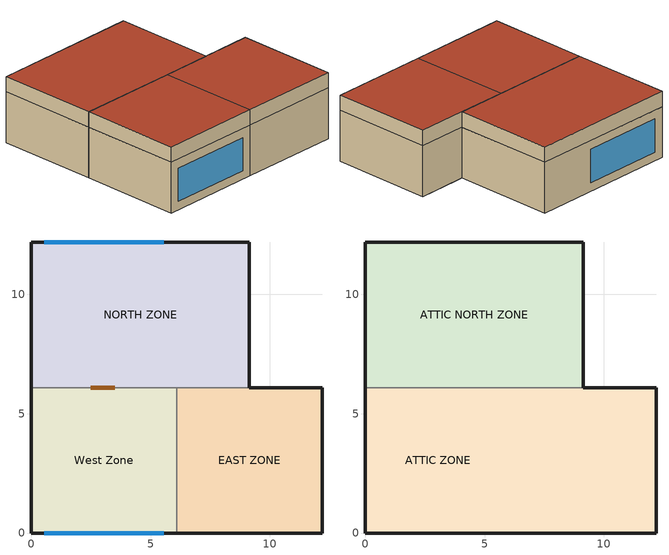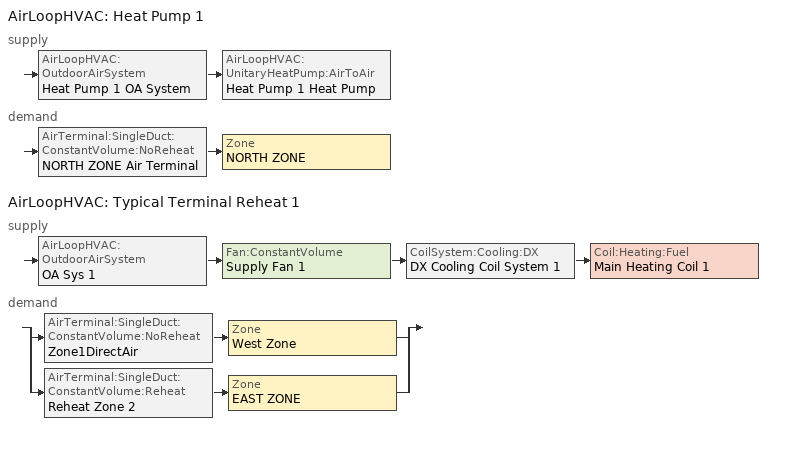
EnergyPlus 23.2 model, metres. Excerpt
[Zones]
West Zone
 floor adiabatic (FLOOR SLAB 8 IN): 0,0 0,6.1 6.1,6.1 6.1,0 z0
 wall outside (EXTWALL80): 0,6.1 0,0 6.1,0 z0:3.05
 wall to NORTH ZONE (PARTITION06): 6.1,6.1 0,6.1 z0:3.05
 wall to EAST ZONE (PARTITION06): 6.1,0 6.1,6.1 z0:3.05
 window (ELECTRO-CON-LIGHT): 0.55,0 5.55,0 z0.5:2.5
 door inside (DOOR-CON): 3.5,6.1 2.5,6.1 z0:2
EAST ZONE
 floor adiabatic (FLOOR SLAB 8 IN): 6.1,0 6.1,6.1 12.19,6.1 12.19,0 z0
 wall outside (EXTWALL80): 6.1,0 12.19,0 12.19,6.1 9.14,6.1 z0:3.05
 wall to NORTH ZONE (PARTITION06): 9.14,6.1 6.1,6.1 z0:3.05
NORTH ZONE
 floor adiabatic (FLOOR SLAB 8 IN): 0,6.1 0,12.19 9.14,12.19 9.14,6.1 z0
 wall outside (EXTWALL80): 9.14,6.1 9.14,12.19 0,12.19 0,6.1 z0:3.05
 window (ELECTRO-CON-LIGHT): 5.55,12.19 0.55,12.19 z0.5:2.5
ATTIC ZONE
 floor to West Zone (CEILING:ATTIC): 0,0 0,6.1 6.1,6.1 6.1,0 z3.05
 floor to EAST ZONE (CEILING:ATTIC): 6.1,0 6.1,6.1 12.19,6.1 12.19,0 z3.05
 wall outside (EXTWALL80): 0,6.1 0,0 6.1,0 12.19,0 12.19,6.1 9.14,6.1 z3.05:3.96
 wall to ATTIC NORTH ZONE (PARTITION06): 9.14,6.1 6.1,6.1 0,6.1 z3.05:3.96
 roof outside (ROOF34): 0,6.1 0,0 6.1,0 6.1,6.1 z3.96; 6.1,6.1 6.1,0 12.19,0 12.19,6.1 z3.96
ATTIC NORTH ZONE
 floor to NORTH ZONE (CEILING:ATTIC): 0,6.1 0,12.19 9.14,12.19 9.14,6.1 z3.05
 wall outside (EXTWALL80): 9.14,6.1 9.14,12.19 0,12.19 0,6.1 z3.05:3.96
 roof outside (ROOF34): 0,12.19 0,6.1 9.14,6.1 9.14,12.19 z3.96
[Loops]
AirLoopHVAC 'Heat Pump 1'
 supply: AirLoopHVAC:OutdoorAirSystem 'Heat Pump 1 OA System' > AirLoopHVAC:UnitaryHeatPump:AirToAir 'Heat Pump 1 Heat Pump'
 demand: AirTerminal:SingleDuct:ConstantVolume:NoReheat 'NORTH ZONE Air Terminal' > Zone 'NORTH ZONE'
AirLoopHVAC 'Typical Terminal Reheat 1'
 supply: AirLoopHVAC:OutdoorAirSystem 'OA Sys 1' > Fan:ConstantVolume 'Supply Fan 1' > CoilSystem:Cooling:DX 'DX Cooling Coil System 1' > Coil:Heating:Fuel 'Main Heating Coil 1'
 demand: split
  | AirTerminal:SingleDuct:ConstantVolume:NoReheat 'Zone1DirectAir' > Zone 'West Zone'
  | AirTerminal:SingleDuct:ConstantVolume:Reheat 'Reheat Zone 2' > Zone 'EAST ZONE'
[Building]
Small Office with AirflowNetwork model: Loads convergence tolerance value=0.001; Maximum number of warmup days=25; Minimum number of warmup days=6; North axis=0; Solar distribution=FullInteriorAndExterior; Temperature convergence tolerance value=0.005; Terrain=Suburbs
[Site:GroundTemperature:BuildingSurface]
20.03, 20.03, 20.13, 20.3, 20.43, 20.52, 20.62, 20.77, 20.78, 20.55, 20.44, 20.2
[Site:Location]
CHICAGO_IL_USA TMY2-94846: Elevation=190; Latitude=41.78; Longitude=-87.75; Time zone=-6
[SizingPeriod:DesignDay] Barometric pressure=99063; Day of month=21; Daylight saving time indicator=No; Humidity condition type=WetBulb; Rain indicator=No; Snow indicator=No; Solar model indicator=ASHRAEClearSky
Name | Daily dry bulb temperature range | Day type | Maximum dry bulb temperature | Month | Sky clearness | Wetbulb or dewpoint at maximum dry bulb | Wind direction | Wind speed
CHICAGO_IL_USA Annual Cooling 1% Design Conditions DB/MCWB | 10.7 | SummerDesignDay | 31.5 | 7 | 1 | 23 | 230 | 5.3
CHICAGO_IL_USA Annual Heating 99% Design Conditions DB | 0 | WinterDesignDay | -17.3 | 1 | 0 | -17.3 | 270 | 4.9
[Construction]
CEILING:ATTIC: E1 - 3 / 4 IN PLASTER OR GYP BOARD, B5 - 1 IN DENSE INSULATION
DOOR-CON: 1.375in-Solid-Core
ELECTRO-CON-DARK: ELECTRO GLASS DARK STATE, WinAirGap, SPECTRAL GLASS INNER PANE
ELECTRO-CON-LIGHT: ELECTRO GLASS LIGHT STATE, WinAirGap, SPECTRAL GLASS INNER PANE
EXTWALL80: A1 - 1 IN STUCCO, C4 - 4 IN COMMON BRICK, E1 - 3 / 4 IN PLASTER OR GYP BOARD
FLOOR SLAB 8 IN: C10 - 8 IN HW CONCRETE
PARTITION06: E1 - 3 / 4 IN PLASTER OR GYP BOARD, C6 - 8 IN CLAY TILE, E1 - 3 / 4 IN PLASTER OR GYP BOARD
ROOF34: E2 - 1 / 2 IN SLAG OR STONE, E3 - 3 / 8 IN FELT AND MEMBRANE, C12 - 2 IN HW CONCRETE
[Material] Thermal absorptance=0.9
Name | Conductivity | Density | Roughness | Solar absorptance | Specific heat | Thickness | Visible absorptance
1.375in-Solid-Core | 0.1525 | 614.5 | Smooth | 0.92 | 1630 | 0.034925 | 0.92
A1 - 1 IN STUCCO | 0.691831 | 1858.142 | Smooth | 0.92 | 836.8 | 0.0253898 | 0.92
B5 - 1 IN DENSE INSULATION | 0.0432394 | 91.30524 | VeryRough | 0.5 | 836.8 | 0.0253898 | 0.5
C4 - 4 IN COMMON BRICK | 0.726422 | 1922.216 | Rough | 0.76 | 836.8 | 0.101498 | 0.76
C6 - 8 IN CLAY TILE | 0.570761 | 1121.292 | Smooth | 0.82 | 836.8 | 0.203302 | 0.82
C10 - 8 IN HW CONCRETE | 1.729577 | 2242.585 | MediumRough | 0.65 | 836.8 | 0.203302 | 0.65
C12 - 2 IN HW CONCRETE | 1.729577 | 2242.585 | MediumRough | 0.65 | 836.8 | 0.0509016 | 0.65
E1 - 3 / 4 IN PLASTER OR GYP BOARD | 0.726422 | 1601.846 | Smooth | 0.92 | 836.8 | 0.01905 | 0.92
E2 - 1 / 2 IN SLAG OR STONE | 1.435549 | 881.0155 | Rough | 0.55 | 1673.6 | 0.0127102 | 0.55
E3 - 3 / 8 IN FELT AND MEMBRANE | 0.190253 | 1121.292 | Rough | 0.75 | 1673.6 | 0.00954024 | 0.75
[MaterialProperty:GlazingSpectralData]
TestSpectralDataSet: 0.045, 0.044, 0.044, 0.042, 0.041, 0.041, 0, 0.34, 0.04, 0.04, 0, 0.35, 0.04, 0.04, 0.009, 0.36, 0.04, 0.04, 0.12, 0.37, 0.051, 0.051, 0.492, 0.38, 0.07, 0.07, 0.782, 0.39, 0.075, 0.075, 0.856, 0.4, 0.075, 0.075, 0.858, 0.41, 0.075, 0.075, 0.858, 0.42, 0.075, 0.075, 0.86, 0.43, 0.075, 0.075, 0.861, 0.44, 0.075, 0.075, 0.871, 0.45, 0.076, 0.076, 0.88, 0.46, 0.075, 0.075, 0.883, 0.47, 0.076, 0.076, 0.887, 0.48, 0.075, 0.075, 0.89, 0.49, 0.075, 0.075, 0.89, 0.5, 0.075, 0.075, 0.891, 0.51, 0.075, 0.075, 0.887, 0.52, 0.075, 0.075, 0.89, 0.53, 0.074, 0.074, 0.883, 0.54, 0.074, 0.074, 0.888, 0.55, 0.074, 0.074, 0.882, 0.56, 0.074, 0.074, 0.881, 0.57, 0.071, 0.071, 0.865, 0.58, 0.07, 0.07, 0.858, 0.59, 0.07, 0.07, 0.865, 0.6, 0.07, 0.07, 0.856, 0.61, 0.07, 0.07, 0.845, 0.62, 0.07, 0.07, 0.837, 0.63, 0.069, 0.069, 0.827, 0.64, 0.067, 0.067, 0.82, 0.65, 0.067, 0.067, 0.807, 0.66, 0.065, 0.065, 0.798, 0.67, 0.065, 0.065, 0.791, 0.68, 0.065, 0.065, 0.781, 0.69, 0.064, 0.064, 0.768, 0.7, 0.064, 0.064, 0.761, 0.71, 0.062, 0.062, 0.744, 0.72, 0.064, 0.064, 0.713, 0.73, 0.062, 0.062, 0.703, 0.74, 0.061, 0.061, 0.694, 0.75, 0.061, 0.061, 0.685, 0.76, 0.06, 0.06, 0.675, 0.77, 0.06, 0.06, 0.667, 0.78, 0.06, 0.06, 0.655, 0.79, 0.059, 0.059, 0.646, 0.8, 0.059, 0.059, 0.638, 0.81, 0.057, 0.057, 0.629, 0.82, 0.057, 0.057, 0.623, 0.83, 0.056, 0.056, 0.614, 0.84, 0.056, 0.056, 0.608, 0.85, 0.055, 0.055, 0.601, 0.86, 0.054, 0.054, 0.597, 0.87, 0.054, 0.054, 0.592, 0.88, 0.054, 0.054, 0.587, 0.89, 0.055, 0.055, 0.582, 0.9, 0.051, 0.051, 0.568, 0.95, 0.051, 0.051, 0.562, 1, 0.05, 0.05, 0.556, 1.05, 0.051, 0.051, 0.563, 1.1, 0.05, 0.05, 0.556, 1.15, 0.05, 0.05, 0.547, 1.2, 0.051, 0.051, 0.577, 1.25, 0.054, 0.054, 0.598, 1.3, 0.055, 0.055, 0.608, 1.35, 0.052, 0.052, 0.603, 1.4, 0.055, 0.055, 0.614, 1.45, 0.057, 0.057, 0.648, 1.5, 0.059, 0.059, 0.68, 1.55, 0.06, 0.06, 0.699, 1.6, 0.06, 0.06, 0.706, 1.65, 0.051, 0.051, 0.57, 1.7, 0.051, 0.051, 0.585, 1.75, 0.055, 0.055, 0.637, 1.8, 0.057, 0.057, 0.655, 1.85, 0.057, 0.057, 0.637, 1.9, 0.057, 0.057, 0.634, 1.95, 0.057, 0.057, 0.634, 2, 0.052, 0.052, 0.586, 2.05, 0.054, 0.054, 0.588, 2.1, 0.054, 0.054, 0.597, 2.15, 0.051, 0.051, 0.576, 2.2, 0.045, 0.045, 0.404, 2.25, 0.037, 0.037, 0.179, 2.3, 0.037, 0.037, 0.219, 2.35, 0.039, 0.039, 0.24, 2.4, 0.04, 0.04, 0.2, 2.45, 0.039, 0.039, 0.214, 2.5, 0.045, 0.044, 0.044, 0.042, 0, 0, 0, 0, 0.3, 0.31, 0.32, 0.33
[WindowMaterial:Gas]
WinAirGap: Gas type=Air; Thickness=0.013
[WindowMaterial:Glazing] Back side infrared hemispherical emissivity=0.84; Front side infrared hemispherical emissivity=0.84; Infrared transmittance at normal incidence=0
Name | Back side solar reflectance at normal incidence | Back side visible reflectance at normal incidence | Conductivity | Front side solar reflectance at normal incidence | Front side visible reflectance at normal incidence | Optical data type | Solar transmittance at normal incidence | Thickness | Visible transmittance at normal incidence | Window glass spectral data set
ELECTRO GLASS DARK STATE | 0.179 | 0.081 | 0.9 | 0.179 | 0.081 | SpectralAverage | 0.111 | 0.006 | 0.128
ELECTRO GLASS LIGHT STATE | 0.086 | 0.099 | 0.9 | 0.086 | 0.099 | SpectralAverage | 0.814 | 0.006 | 0.847
SPECTRAL GLASS INNER PANE | 0 | 0 | 0.798 | 0 | 0 | Spectral | 0 | 0.0099 | 0 | TestSpectralDataSet
[AirLoopHVAC]
Name | Design supply air flow rate
Heat Pump 1 | 0.5
Typical Terminal Reheat 1 | 1.16
[AirLoopHVAC:UnitaryHeatPump:AirToAir]
Heat Pump 1 Heat Pump: Controlling zone or thermostat location=NORTH ZONE; Cooling coil=Heat Pump 1 Cooling Coil; Cooling supply air flow rate=0.5; Fan placement=BlowThrough; Heating coil=Heat Pump 1 HP Heating Coil; Heating supply air flow rate=0.5; Maximum outdoor dry bulb temperature for supplemental heater operation=21; Maximum supply air temperature from supplemental heater=80; No load supply air flow rate=0; Supplemental heating coil=Heat Pump 1 Sup Heat Coil; Supply air fan=Heat Pump 1 Supply Fan; Supply air fan operating mode schedule=HVACTemplate-Always 0
[AirTerminal:SingleDuct:ConstantVolume:NoReheat]
Name | Maximum air flow rate | Availability schedule
NORTH ZONE Air Terminal | 0.5
Zone1DirectAir | 0.64 | FanAndCoilAvailSched
[AirTerminal:SingleDuct:ConstantVolume:Reheat]
Reheat Zone 2: Availability schedule=FanAndCoilAvailSched; Convergence tolerance=0.001; Maximum air flow rate=0.52; Maximum hot water or steam flow rate=0; Minimum hot water or steam flow rate=0; Reheat coil=Reheat Coil Zone 2
[AvailabilityManager:NightCycle]
Heat Pump 1 Availability: Applicability schedule=HVACTemplate-Always 1; Control type=CycleOnAny; Cycling run time=3600; Cycling run time control type=FixedRunTime; Fan schedule=FanAndCoilAvailSched; Thermostat tolerance=0.2
[AvailabilityManager:Scheduled]
Reheat System 1 Avail: Schedule=FanAndCoilAvailSched
[Coil:Cooling:DX:SingleSpeed] 2023 rated evaporator fan power per volume flow rate=934.4; Gross rated cooling cop=3
Name | Availability schedule | Energy input ratio function of flow fraction curve | Energy input ratio function of temperature curve | Gross rated sensible heat ratio | Gross rated total cooling capacity | Part load fraction correlation curve | Rated air flow rate | Total cooling capacity function of flow fraction curve | Total cooling capacity function of temperature curve | Condenser type | Crankcase heater capacity | Evaporative condenser effectiveness | Evaporative condenser pump rated power consumption | Latent capacity time constant | Maximum cycling rate | Maximum outdoor dry bulb temperature for crankcase heater operation | Nominal time for condensate removal to begin | Ratio of initial moisture evaporation rate and steady state latent capacity
ACDXCoil 1 | CoolingCoilAvailSched | WindACEIRFFF | WindACEIRFT | 0.75 | 20000 | WindACPLFFPLR | 1.16 | WindACCoolCapFFF | WindACCoolCapFT
Heat Pump 1 Cooling Coil |  | Heat Pump 1 Cool Coil EIR-FF | Heat Pump 1 Cool Coil EIR-FT | 0.8 | 9000 | Heat Pump 1 Cool Coil PLF | 0.5 | Heat Pump 1 Cool Coil Cap-FF | Heat Pump 1 Cool Coil Cap-FT | AirCooled | 0 | 0 | 0 | 0 | 0 | 10 | 0 | 0
[Coil:Heating:DX:SingleSpeed]
Heat Pump 1 HP Heating Coil: 2023 rated supply fan power per volume flow rate=934.4; Crankcase heater capacity=0; Defrost control=Timed; Defrost energy input ratio function of temperature curve=Heat Pump 1 HP Heating Coil DefrEIR-FT; Defrost strategy=ReverseCycle; Defrost time period fraction=0.058333; Energy input ratio function of flow fraction curve=Heat Pump 1 HP Heating Coil EIR-FF; Energy input ratio function of temperature curve=Heat Pump 1 HP Heating Coil EIR-FT; Gross rated heating capacity=9000; Gross rated heating cop=2.75; Heating capacity function of flow fraction curve=Heat Pump 1 HP Heating Coil Cap-FF; Heating capacity function of temperature curve=Heat Pump 1 HP Heating Coil Cap-FT; Maximum outdoor dry bulb temperature for crankcase heater operation=0; Maximum outdoor dry bulb temperature for defrost operation=5; Minimum outdoor dry bulb temperature for compressor operation=-8; Part load fraction correlation curve=Heat Pump 1 HP Heating Coil PLF; Rated air flow rate=0.5; Resistive defrost heater capacity=10
[Coil:Heating:Electric]
Heat Pump 1 Sup Heat Coil: Efficiency=1; Nominal capacity=12000
[Coil:Heating:Fuel] Availability schedule=FanAndCoilAvailSched; Fuel type=NaturalGas
Name | Burner efficiency | Nominal capacity
Main Heating Coil 1 | 0.8 | 45000
Reheat Coil Zone 2 | 1 | 3000
[CoilSystem:Cooling:DX]
DX Cooling Coil System 1: Availability schedule=CoolingCoilAvailSched; Cooling coil=ACDXCoil 1
[Controller:OutdoorAir] Economizer control action type=ModulateFlow; Economizer maximum limit dry bulb temperature=19; Lockout type=NoLockout; Minimum limit type=FixedMinimum
Name | Economizer control type | Maximum outdoor air flow rate | Minimum outdoor air flow rate | Minimum outdoor air schedule | Economizer minimum limit dry bulb temperature
Heat Pump 1 OA Controller | DifferentialDryBulb | 0.3 | 0.1 | Minimum OA Sch
OA Controller 1 | NoEconomizer | 1.16 | 0.2333 |  | 4
[Daylighting:Controls]
West Zone_DaylCtrl: Daylighting reference point name 1=West Zone_DaylRefPt1; Fraction of lights controlled by reference point 1=1; Illuminance setpoint at reference point 1=500; Daylighting method=SplitFlux; Glare calculation azimuth angle of view direction clockwise from zone y axis=180; Glare calculation daylighting reference point=West Zone_DaylRefPt1; Lighting control type=Continuous; Maximum allowable discomfort glare index=20; Minimum input power fraction for continuous or continuousoff dimming control=0.3; Minimum light output fraction for continuous or continuousoff dimming control=0.2; Probability lighting will be reset when needed in manual stepped control=1; Zone or space=West Zone
[DesignSpecification:OutdoorAir]
SZ DSOA NORTH ZONE: Outdoor air flow per person=0.00944; Outdoor air flow per zone=0; Outdoor air flow per zone floor area=0; Outdoor air method=Flow/Person
[DesignSpecification:ZoneAirDistribution]
SZ DSZAD NORTH ZONE: Zone air distribution effectiveness in cooling mode=1; Zone air distribution effectiveness in heating mode=1
[ElectricEquipment] Design level calculation method=EquipmentLevel; Fraction latent=0; Fraction lost=0; Fraction radiant=0.3; Schedule=INTERMITTENT
Name | Design level | Zone or zonelist or space or spacelist
EAST ZONE ElecEq 1 | 1464.375 | EAST ZONE
NORTH ZONE ElecEq 1 | 2928.751 | NORTH ZONE
West Zone ElecEq 1 | 2928.751 | West Zone
[Fan:ConstantVolume]
Supply Fan 1: Availability schedule=FanAndCoilAvailSched; Fan total efficiency=0.7; Maximum flow rate=1.16; Motor efficiency=0.9; Motor in airstream fraction=1; Pressure rise=600
[Fan:OnOff]
Heat Pump 1 Supply Fan: Availability schedule=FanAndCoilAvailSched; Fan total efficiency=0.7; Maximum flow rate=0.5; Motor efficiency=0.9; Motor in airstream fraction=1; Pressure rise=600
[Lights] Design level calculation method=LightingLevel; End use subcategory=GeneralLights; Fraction radiant=0.2; Fraction replaceable=1; Fraction visible=0.2; Lighting level=1464.375; Return air fraction=0; Schedule=OFFICE LIGHTING
Name | Zone or zonelist or space or spacelist
EAST ZONE Lights 1 | EAST ZONE
NORTH ZONE Lights 1 | NORTH ZONE
West Zone Lights 1 | West Zone
[People] Activity level schedule=Activity Sch; Air velocity schedule=Air Velo Sch; Carbon dioxide generation rate=3.82e-08; Clothing insulation calculation method=ClothingInsulationSchedule; Clothing insulation schedule=Clothing Sch; Fraction radiant=0.3; Mean radiant temperature calculation type=ZoneAveraged; Number of people calculation method=People; Number of people schedule=OFFICE OCCUPANCY; Thermal comfort model 1 type=Fanger; Work efficiency schedule=Work Eff Sch
Name | Number of people | Zone or zonelist or space or spacelist
EAST ZONE People | 3 | EAST ZONE
NORTH ZONE People | 4 | NORTH ZONE
West Zone People | 3 | West Zone
[SetpointManager:MixedAir]
Heat Pump 1 Cooling Coil Air Temp Manager: Control variable=Temperature; Setpoint node or nodelist=Heat Pump 1 Mixed Air Outlet
[SetpointManager:SingleZone:Cooling]
Heat Pump 1 Economizer Supply Air Temp Manager: Control variable=Temperature; Control zone=NORTH ZONE; Maximum supply air temperature=45; Minimum supply air temperature=13; Setpoint node or nodelist=Heat Pump 1 Air Loop Outlet
[SetpointManager:SingleZone:Reheat]
Supply Air Temp Manager: Control variable=Temperature; Control zone=WEST ZONE; Maximum supply air temperature=45; Minimum supply air temperature=13; Setpoint node or nodelist=Supply Air Temp Nodes
[Sizing:Zone]
NORTH ZONE: Account for dedicated outdoor air system=No; Cooling design air flow method=DesignDay; Cooling design air flow rate=0; Cooling minimum air flow fraction=0; Dedicated outdoor air high setpoint temperature for design=Autosize; Dedicated outdoor air low setpoint temperature for design=Autosize; Dedicated outdoor air system control strategy=NeutralSupplyAir; Design specification outdoor air object=SZ DSOA NORTH ZONE; Design specification zone air distribution object=SZ DSZAD NORTH ZONE; Heating design air flow method=DesignDay; Heating design air flow rate=0; Heating maximum air flow fraction=0; Zone cooling design supply air humidity ratio=0.008; Zone cooling design supply air temperature=14; Zone cooling design supply air temperature difference=11.11; Zone cooling design supply air temperature input method=SupplyAirTemperature; Zone heating design supply air humidity ratio=0.008; Zone heating design supply air temperature=50; Zone heating design supply air temperature input method=SupplyAirTemperature
[ThermostatSetpoint:DualSetpoint]
Setpoints: Cooling setpoint temperature schedule=Dual Cooling Setpoints; Heating setpoint temperature schedule=Dual Heating Setpoints
[WindowShadingControl]
WIN-CONTROL-GLARE-West Zone: Zone=West Zone; Construction with shading=ELECTRO-CON-DARK; Daylighting control object=West Zone_DaylCtrl; Fenestration surface name 1=Zn001:Wall001:Win001; Glare control is active=Yes; Multiple surface control type=Sequential; Setpoint=0; Shading control is scheduled=No; Shading control type=OnIfHighGlare; Shading type=SwitchableGlazing; Type of slat angle control for blinds=FixedSlatAngle
[Zone] Ceiling height=Autocalculate; Multiplier=1; Type=1; Volume=Autocalculate
ATTIC NORTH ZONE; ATTIC ZONE; EAST ZONE; NORTH ZONE; West Zone
[ZoneControl:Thermostat] Control 1=Setpoints; Control type schedule=Dual Zone Control Type Sched
Name | Zone or zonelist
Zone 1 Thermostat | West Zone
Zone 2 Thermostat | EAST ZONE
Zone 3 Thermostat | NORTH ZONE
[Zone equipment]
NORTH ZONE: NORTH ZONE Air Terminal
West Zone: Zone1DirectAir
EAST ZONE: Reheat Zone 2
[Curve:Biquadratic]
Name | Maximum value of x | Maximum value of y | Minimum value of x | Minimum value of y | Coefficient1 constant | Coefficient2 x | Coefficient3 x 2 | Coefficient4 y | Coefficient5 y 2 | Coefficient6 x y | Input unit type for x | Input unit type for y | Output unit type
Heat Pump 1 Cool Coil Cap-FT | 23.88889 | 46.11111 | 12.77778 | 18 | 0.942588 | 0.00954335 | 0.00068377 | -0.0110427 | 5.249e-06 | -9.72e-06
Heat Pump 1 Cool Coil EIR-FT | 23.88889 | 46.11111 | 12.77778 | 18 | 0.342414 | 0.034885 | -0.0006237 | 0.00497722 | 0.000437951 | -0.000728028
Heat Pump 1 HP Heating Coil DefrEIR-FT | 50 | 50 | 0 | 0 | 1 | 0 | 0 | 0 | 0 | 0
WindACCoolCapFT | 23.88889 | 46.11111 | 12.77778 | 18 | 0.942588 | 0.00954335 | 0.00068377 | -0.0110427 | 5.249e-06 | -9.72e-06 | Temperature | Temperature | Dimensionless
WindACEIRFT | 23.88889 | 46.11111 | 12.77778 | 18 | 0.342414 | 0.034885 | -0.0006237 | 0.00497722 | 0.000437951 | -0.000728028 | Temperature | Temperature | Dimensionless
[Curve:Cubic]
Name | Maximum value of x | Minimum value of x | Coefficient1 constant | Coefficient2 x | Coefficient3 x 2 | Coefficient4 x 3
Heat Pump 1 HP Heating Coil Cap-FF | 1.5 | 0.5 | 0.84 | 0.16 | 0 | 0
Heat Pump 1 HP Heating Coil Cap-FT | 20 | -20 | 0.758746 | 0.027626 | 0.000148716 | 3.4992e-06
Heat Pump 1 HP Heating Coil EIR-FT | 20 | -20 | 1.19248 | -0.0300438 | 0.00103745 | -2.3328e-05
[Curve:Quadratic]
Name | Maximum value of x | Minimum value of x | Coefficient1 constant | Coefficient2 x | Coefficient3 x 2
Heat Pump 1 Cool Coil Cap-FF; WindACCoolCapFFF | 1.5 | 0.5 | 0.8 | 0.2 | 0
Heat Pump 1 Cool Coil EIR-FF; WindACEIRFFF | 1.5 | 0.5 | 1.1552 | -0.1808 | 0.0256
Heat Pump 1 Cool Coil PLF; WindACPLFFPLR | 1 | 0 | 0.85 | 0.15 | 0
Heat Pump 1 HP Heating Coil EIR-FF | 1 | 0 | 1.3824 | -0.4336 | 0.0512
Heat Pump 1 HP Heating Coil PLF | 1 | 0 | 0.75 | 0.25 | 0
[Schedule:Compact]
Activity Sch: Through: 12/31, For: AllDays, Until: 24:00, 131.8
Air Velo Sch: Through: 12/31, For: AllDays, Until: 24:00, 0.137
Clothing Sch; HVACTemplate-Always 1: Through: 12/31, For: AllDays, Until: 24:00, 1
CoolingCoilAvailSched: Through: 3/31, For: AllDays, Until: 24:00, 0, Through: 9/30, For: WeekDays SummerDesignDay, Until: 7:00, 0, Until: 17:00, 1, Until: 24:00, 0, For: WinterDesignDay, Until: 24:00, 0, For: AllOtherDays, Until: 24:00, 0, Through: 12/31, For: AllDays, Until: 24:00, 0
Dual Cooling Setpoints: Through: 12/31, For: AllDays, Until:  7:00, 35, Until: 17:00, 24, Until: 24:00, 40
Dual Heating Setpoints: Through: 12/31, For: AllDays, Until:  7:00, 15, Until: 17:00, 22, Until: 24:00, 15
Dual Zone Control Type Sched: Through: 12/31, For: AllDays, Until: 24:00, 4
FanAndCoilAvailSched: Through: 3/31, For: AllDays, Until: 24:00, 1, Through: 9/30, For: WeekDays SummerDesignDay, Until: 7:00, 0, Until: 17:00, 1, Until: 24:00, 0, For: WinterDesignDay, Until: 24:00, 0, For: AllOtherDays, Until: 24:00, 0, Through: 12/31, For: AllDays, Until: 24:00, 1
HVACTemplate-Always 0; Work Eff Sch: Through: 12/31, For: AllDays, Until: 24:00, 0
INTERMITTENT: Through: 12/31, For: WeekDays, Until: 8:00, 0, Until: 18:00, 1, Until: 24:00, 0, For: AllOtherDays, Until: 24:00, 0
Minimum OA Sch: Through: 3/31, For: AllDays, Until:  7:00, 0.1, Until: 17:00, 0.25, Until: 24:00, 0.1, Through: 9/30, For: AllDays, Until: 24:00, 0.25, Through: 12/31, For: AllDays, Until:  7:00, 0.1, Until: 17:00, 0.25, Until: 24:00, 0.1
OFFICE LIGHTING: Through: 12/31, For: WeekDays, Until: 6:00, 0.05, Until: 7:00, 0.2, Until: 17:00, 1, Until: 18:00, 0.5, Until: 24:00, 0.05, For: AllOtherDays, Until: 24:00, 0.05
OFFICE OCCUPANCY: Through: 12/31, For: WeekDays SummerDesignDay, Until: 6:00, 0, Until: 7:00, 0.1, Until: 8:00, 0.5, Until: 12:00, 1, Until: 13:00, 0.5, Until: 16:00, 1, Until: 17:00, 0.5, Until: 18:00, 0.1, Until: 24:00, 0, For: AllOtherDays, Until: 24:00, 0
[AirflowNetwork:Distribution:Component:Coil] Air path hydraulic diameter=1; Air path length=0.1
Name | Coil
AirflowNetwork:Distribution:Component:Coil 1 | ACDXCoil 1
AirflowNetwork:Distribution:Component:Coil 2 | Main Heating Coil 1
AirflowNetwork:Distribution:Component:Coil 3 | Heat Pump 1 Cooling Coil
AirflowNetwork:Distribution:Component:Coil 4 | Heat Pump 1 HP Heating Coil
AirflowNetwork:Distribution:Component:Coil 5 | Heat Pump 1 Sup Heat Coil
[AirflowNetwork:Distribution:Component:ConstantPressureDrop]
SupplyCPDComp: Pressure difference across the component=1
[AirflowNetwork:Distribution:Component:Duct]
Name | Coefficient for local dynamic loss due to fitting | Cross section area | Duct length | Heat transmittance coefficient u factor for duct wall construction | Hydraulic diameter | Inside convection coefficient | Outside convection coefficient | Overall moisture transmittance coefficient from air to air | Surface roughness
AirLoopReturn; AirLoopSupply; MixerConnectionDuct | 1 | 0.7854 | 0.1 | 0.001226 | 1 | 0.0325 | 0.0065 | 0.0001 | 0.0001
Heat Pump 1 MainTruck1 | 5 | 0.2827 | 3 | 0.946792 | 0.6 | 25.09 | 5.018 | 0.0001 | 0.0009
Heat Pump 1 MainTruck2; MainTruck2 | 0.01 | 0.2827 | 4 | 0.946792 | 0.6 | 25.09 | 5.018 | 0.0001 | 0.0009
Heat Pump 1 Zone1InletlLink ATInlet Duct; Zone1Supply2Link ATInlet Duct | 0 | 0.1256 | 0.0001 | 1e-07 | 0.4 | 25.09 | 5.018 | 1e-07 | 0.0009
Heat Pump 1 Zone1Return; Zone1Return | 1 | 0.1963 | 4 | 0.946792 | 0.5 | 25.09 | 5.018 | 0.0001 | 0.0009
Heat Pump 1 Zone1Supply; Zone1Supply | 1 | 0.1256 | 5 | 0.946792 | 0.4 | 25.09 | 5.018 | 0.0001 | 0.0009
MainTruck1 | 0.01 | 0.2827 | 3 | 0.946792 | 0.6 | 25.09 | 5.018 | 0.0001 | 0.0009
Zone2Return | 1 | 0.1809 | 4 | 0.946792 | 0.48 | 25.09 | 5.018 | 0.0001 | 0.0009
Zone2Supply | 2.5 | 0.1195 | 4 | 0.946792 | 0.39 | 25.09 | 5.018 | 0.0001 | 0.0009
ZoneConnectionDuct | 30 | 0.7854 | 0.1 | 0.001226 | 1 | 0.0325 | 0.0065 | 0.0001 | 0.0001
[AirflowNetwork:Distribution:Component:Fan]
Name | Fan
AirflowNetwork:Distribution:Component:Fan 1 | Supply Fan 1
AirflowNetwork:Distribution:Component:Fan 2 | Heat Pump 1 Supply Fan
[AirflowNetwork:Distribution:Component:Leak] Air mass flow coefficient=0.0025; Air mass flow exponent=0.65
Heat Pump 1 MainSupplyLeak; MainSupplyLeak
[AirflowNetwork:Distribution:Component:LeakageRatio] Air mass flow exponent=0.65; Maximum flow rate=1.9
Name | Effective leakage ratio | Reference pressure difference
Heat Pump 1 ReturnLeakELR1; ReturnLeakELR1 | 0.03 | 41
Heat Pump 1 ZoneSupplyELR1; ZoneSupplyELR1; ZoneSupplyELR2 | 0.01 | 59
ReturnLeakELR2 | 0.03 | 40
[AirflowNetwork:Distribution:Component:OutdoorAirFlow]
OA Fan: Air mass flow coefficient when no outdoor air flow at reference conditions=0.001; Air mass flow exponent when no outdoor air flow=0.667
[AirflowNetwork:Distribution:Component:ReliefAirFlow]
Relief Fan: Air mass flow coefficient when no outdoor air flow at reference conditions=0.001; Air mass flow exponent when no outdoor air flow=0.667
[AirflowNetwork:Distribution:Component:TerminalUnit]
AirflowNetwork:Distribution:Component:TerminalUnit 1: Air path hydraulic diameter=0.44; Air path length=0.1; Terminal unit=Reheat Zone 2
[AirflowNetwork:Distribution:Linkage]
Name | Component | Node 1 | Node 2 | Thermal zone
AirLoopReturnLink | AirLoopReturn | MainReturnNode | MainInletNode
CoolingCoilLink | ACDXCoil 1 | FanOutletNode | HeatingInletNode
EquipmentAirLoopLink | AirLoopSupply | HeatingOutletNode | EquipmentInletNode
Heat Pump 1 AirLoopReturnLink | AirLoopReturn | Heat Pump 1 MainReturnNode | Heat Pump 1 MainInletNode
Heat Pump 1 CoolingCoilLink | Heat Pump 1 Cooling Coil | Heat Pump 1 FanOutletNode | Heat Pump 1 HeatingInletNode
Heat Pump 1 EquipmentAirLoopLink | AirLoopSupply | Heat Pump 1 SuppHeatingOutletNode | Heat Pump 1 EquipmentInletNode
Heat Pump 1 HeatingCoilLink | Heat Pump 1 HP Heating Coil | Heat Pump 1 HeatingInletNode | Heat Pump 1 HeatingOutletNode
Heat Pump 1 Main Link 1 | Heat Pump 1 MainTruck1 | Heat Pump 1 EquipmentInletNode | Heat Pump 1 EquipmentOutletNode | Attic NORTH ZONE
Heat Pump 1 Main Link 2 | Heat Pump 1 MainTruck2 | Heat Pump 1 EquipmentOutletNode | Heat Pump 1 SupplyMainNode | Attic NORTH ZONE
Heat Pump 1 MainSupplyLeakLink | Heat Pump 1 MainSupplyLeak | Heat Pump 1 SupplyMainNode | ATTIC NORTH ZONE
Heat Pump 1 OAMixerOutletLink | ZoneConnectionDuct | Heat Pump 1 OA System Node | Heat Pump 1 FanInletNode
Heat Pump 1 OASystemInletLink | ZoneConnectionDuct | Heat Pump 1 MainInletNode | Heat Pump 1 OA System Node
Heat Pump 1 ReturnMixerLink | MixerConnectionDuct | Heat Pump 1 MainMixerNode | Heat Pump 1 MainReturnNode | Attic NORTH Zone
Heat Pump 1 SuppHeatingCoilLink | Heat Pump 1 Sup Heat Coil | Heat Pump 1 HeatingOutletNode | Heat Pump 1 SuppHeatingOutletNode
Heat Pump 1 SupplyFanLink | Heat Pump 1 Supply Fan | Heat Pump 1 FanInletNode | Heat Pump 1 FanOutletNode
Heat Pump 1 Zone1InletlLink | Heat Pump 1 Zone1Supply | Heat Pump 1 Zone1SupplyNode | Heat Pump 1 Zone1SupplyRegisterNode ATInlet | Attic NORTH Zone
Heat Pump 1 Zone1InletlLink ATInlet | Heat Pump 1 Zone1InletlLink ATInlet Duct | Heat Pump 1 Zone1SupplyRegisterNode ATInlet | Heat Pump 1 Zone1SupplyRegisterNode | Attic NORTH Zone
Heat Pump 1 Zone1Return1Link | Heat Pump 1 Zone1Return | Heat Pump 1 Zone1OutletNode | Heat Pump 1 Zone1ReturnNode | Attic NORTH Zone
Heat Pump 1 Zone1Return2Link | Heat Pump 1 Zone1Return | Heat Pump 1 Zone1ReturnNode | Heat Pump 1 MainMixerNode | Attic NORTH Zone
Heat Pump 1 Zone1ReturnConnectionLink | ZoneConnectionDuct | NORTH Zone | Heat Pump 1 Zone1OutletNode
Heat Pump 1 Zone1ReturnLeakLink | Heat Pump 1 ReturnLeakELR1 | Heat Pump 1 Zone1ReturnNode | Heat Pump 1 OA Inlet Node
Heat Pump 1 Zone1Supply1Link | Heat Pump 1 Zone1Supply | Heat Pump 1 SupplyMainNode | Heat Pump 1 MainSplitterNode | Attic NORTH ZONE
Heat Pump 1 Zone1Supply2Link | Heat Pump 1 Zone1Supply | Heat Pump 1 MainSplitterNode | Heat Pump 1 Zone1SupplyNode | Attic NORTH Zone
Heat Pump 1 Zone1SupplyConnectionLink | ZoneConnectionDuct | Heat Pump 1 Zone1SupplyRegisterNode | NORTH Zone
HeatingCoilLink | Main Heating Coil 1 | HeatingInletNode | HeatingOutletNode
Main CDP Link | SupplyCPDComp | EquipmentOutletNode | SupplyMainNode
Main Link 1 | MainTruck1 | EquipmentInletNode | EquipmentOutletNode | Attic Zone
Main Link 2 | MainTruck2 | SupplyMainNode | MainSplitterNode | Attic Zone
MainSupplyLeakLink | MainSupplyLeak | SupplyMainNode | ATTIC ZONE
OAMixerOutletLink | ZoneConnectionDuct | OA System Node | FanInletNode
OASystemFanLink | OA Fan | OA Inlet Node | OA System Node
OASystemInletLink | ZoneConnectionDuct | MainInletNode | OA System Node
OASystemReliefLink | Relief Fan | OA System Node | OA Inlet Node
ReturnMixerLink | MixerConnectionDuct | MainMixerNode | MainReturnNode | Attic Zone
SupplyFanLink | Supply Fan 1 | FanInletNode | FanOutletNode
Zone1Return1Link | Zone1Return | Zone1OutletNode | Zone1ReturnNode | Attic Zone
Zone1Return2Link | Zone1Return | Zone1ReturnNode | MainMixerNode | Attic Zone
Zone1ReturnConnectionLink | ZoneConnectionDuct | West Zone | Zone1OutletNode
Zone1ReturnLeakLink | ReturnLeakELR1 | Zone1ReturnNode | OA Inlet Node
Zone1Supply1Link | Zone1Supply | MainSplitterNode | Zone1SupplyNode | Attic Zone
Zone1Supply2Link | Zone1Supply | Zone1SupplyNode | Zone1SupplyRegisterNode ATInlet | Attic Zone
Zone1Supply2Link ATInlet | Zone1Supply2Link ATInlet Duct | Zone1SupplyRegisterNode ATInlet | Zone1SupplyRegisterNode | Attic Zone
Zone1SupplyConnectionLink | ZoneConnectionDuct | Zone1SupplyRegisterNode | West Zone
Zone1SupplyLeakLink | ZoneSupplyELR1 | Zone1SupplyNode | ATTIC ZONE
Zone2ReheatCoilLink | Reheat Zone 2 | ReheatInlet2Node | Zone2SupplyRegisterNode
Zone2Return1Link | Zone2Return | Zone2OutletNode | Zone2ReturnNode | Attic Zone
Zone2Return2Link | Zone2Return | Zone2ReturnNode | MainMixerNode | Attic Zone
Zone2ReturnLeakLink | ReturnLeakELR2 | Zone2ReturnNode | OA Inlet Node
Zone2Supply1Link | Zone2Supply | MainSplitterNode | Zone2SupplyNode | Attic Zone
Zone2Supply2Link | Zone2Supply | Zone2SupplyNode | ReheatInlet2Node | Attic Zone
Zone2SupplyConnectionLink | ZoneConnectionDuct | Zone2SupplyRegisterNode | EAST ZONE
Zone2SupplyLeakLink | ZoneSupplyELR2 | Zone2SupplyNode | ATTIC ZONE
Zone2returnConnectionLink | ZoneConnectionDuct | EAST ZONE | Zone2OutletNode
[AirflowNetwork:Distribution:Node]
Name | Component object type or node type | Node height
EquipmentInletNode; EquipmentOutletNode; FanInletNode; FanOutletNode; Heat Pump 1 EquipmentInletNode; Heat Pump 1 EquipmentOutletNode; Heat Pump 1 FanInletNode; Heat Pump 1 FanOutletNode; Heat Pump 1 HeatingInletNode; Heat Pump 1 HeatingOutletNode; Heat Pump 1 MainInletNode; Heat Pump 1 MainReturnNode; Heat Pump 1 SuppHeatingOutletNode; Heat Pump 1 SupplyMainNode; Heat Pump 1 Zone1OutletNode; Heat Pump 1 Zone1ReturnNode; Heat Pump 1 Zone1SupplyNode; Heat Pump 1 Zone1SupplyRegisterNode; Heat Pump 1 Zone1SupplyRegisterNode ATInlet; HeatingInletNode; HeatingOutletNode; MainInletNode; MainReturnNode; ReheatInlet2Node; SupplyMainNode; Zone1OutletNode; Zone1ReturnNode; Zone1SupplyNode; Zone1SupplyRegisterNode; Zone1SupplyRegisterNode ATInlet; Zone2OutletNode; Zone2ReturnNode; Zone2SupplyNode; Zone2SupplyRegisterNode | Other | 3
Heat Pump 1 MainMixerNode; MainMixerNode | AirLoopHVAC:ZoneMixer | 3
Heat Pump 1 MainSplitterNode; MainSplitterNode | AirLoopHVAC:ZoneSplitter | 3
Heat Pump 1 OA Inlet Node; OA Inlet Node | OAMixerOutdoorAirStreamNode | 1.5
Heat Pump 1 OA System Node; OA System Node | AirLoopHVAC:OutdoorAirSystem | 3
[AirflowNetwork:MultiZone:Component:DetailedOpening]
WiOpen1: Air mass flow coefficient when opening is closed=0.0001; Air mass flow exponent when opening is closed=0.667; Discharge coefficient for opening factor 1=0.5; Discharge coefficient for opening factor 2=0.6; Discharge coefficient for opening factor 3=0; Discharge coefficient for opening factor 4=0; Extra crack length or height of pivoting axis=0; Height factor for opening factor 1=1; Height factor for opening factor 2=1; Height factor for opening factor 3=0; Height factor for opening factor 4=0; Number of sets of opening factor data=2; Opening factor 1=0; Opening factor 2=1; Opening factor 3=0; Opening factor 4=0; Start height factor for opening factor 1=0; Start height factor for opening factor 2=0; Start height factor for opening factor 3=0; Start height factor for opening factor 4=0; Type of rectangular large vertical opening lvo=NonPivoted; Width factor for opening factor 1=0; Width factor for opening factor 2=1; Width factor for opening factor 3=0; Width factor for opening factor 4=0
[AirflowNetwork:MultiZone:Component:SimpleOpening]
DrOpen: Air mass flow coefficient when opening is closed=0.0001; Air mass flow exponent when opening is closed=0.667; Discharge coefficient=0.55; Minimum density difference for two way flow=0.0001
[AirflowNetwork:MultiZone:ExternalNode]
Name | External node height | Wind pressure coefficient curve
EFacade | 1.524 | EFacade_WPCValue
Horizontal | 3.028 | Horizontal_WPCValue
NFacade | 1.524 | NFacade_WPCValue
SFacade | 1.524 | SFacade_WPCValue
WFacade | 1.524 | WFacade_WPCValue
[AirflowNetwork:MultiZone:ReferenceCrackConditions]
ReferenceCrackConditions: Reference barometric pressure=101325; Reference humidity ratio=0; Reference temperature=20
[AirflowNetwork:MultiZone:Surface]
Name | Leakage component | Surface | Window door opening factor or crack factor
AirflowNetwork:MultiZone:Surface 1 | ELA-1 | Zn001:Wall001 | 1
AirflowNetwork:MultiZone:Surface 2 | CR-1 | Zn001:Wall001:Win001 | 0.5
AirflowNetwork:MultiZone:Surface 3 | CR-1 | Zn001:Wall002 | 1
AirflowNetwork:MultiZone:Surface 4 | CRcri | Zn001:Wall003 | 1
AirflowNetwork:MultiZone:Surface 5 | CRcri | Zn001:Wall003:Door001 | 0.5
AirflowNetwork:MultiZone:Surface 6 | CRcri | Zn001:Wall004 | 1
AirflowNetwork:MultiZone:Surface 7 | CRcri | Zn001:Ceil001 | 1
AirflowNetwork:MultiZone:Surface 8 | CR-1 | Zn002:Wall002 | 1
AirflowNetwork:MultiZone:Surface 9 | CR-1 | Zn002:Wall003 | 1
AirflowNetwork:MultiZone:Surface 10 | CRcri | Zn002:Wall005 | 1
AirflowNetwork:MultiZone:Surface 11 | CRcri | Zn002:Ceil001 | 1
AirflowNetwork:MultiZone:Surface 12 | CR-1 | Zn003:Wall001 | 1
AirflowNetwork:MultiZone:Surface 13 | CR-1 | Zn003:Wall002 | 1
AirflowNetwork:MultiZone:Surface 14 | CR-1 | Zn003:Wall002:Win001 | 0.5
AirflowNetwork:MultiZone:Surface 15 | CR-1 | Zn003:Wall003 | 1
AirflowNetwork:MultiZone:Surface 16 | CRcri | Zn003:Ceil001 | 1
AirflowNetwork:MultiZone:Surface 17 | CR-1 | Zn004:Roof001 | 1
AirflowNetwork:MultiZone:Surface 18 | CR-1 | Zn004:Roof002 | 1
AirflowNetwork:MultiZone:Surface 19 | CR-1 | Zn005:Roof001 | 1
AirflowNetwork:MultiZone:Surface 20 | CR-1 | Zn005:Wall004 | 1
AirflowNetwork:MultiZone:Surface 21 | CR-1 | Zn005:Wall005 | 1
[AirflowNetwork:MultiZone:Surface:Crack] Air mass flow exponent=0.667
Name | Air mass flow coefficient at reference conditions
CR-1 | 0.001
CRcri | 0.05
[AirflowNetwork:MultiZone:Surface:EffectiveLeakageArea]
ELA-1: Air mass flow exponent=0.667; Discharge coefficient=1; Effective leakage area=0.007; Reference pressure difference=4
[AirflowNetwork:MultiZone:WindPressureCoefficientArray]
Every 30 Degrees: Wind direction 1=0; Wind direction 2=30; Wind direction 3=60; Wind direction 4=90; Wind direction 5=120; Wind direction 6=150; Wind direction 7=180; Wind direction 8=210; Wind direction 9=240; Wind direction 10=270; Wind direction 11=300; Wind direction 12=330
[AirflowNetwork:MultiZone:WindPressureCoefficientValues] Airflownetwork multizone windpressurecoefficientarray=Every 30 Degrees
Name | Wind pressure coefficient value 1 | Wind pressure coefficient value 2 | Wind pressure coefficient value 3 | Wind pressure coefficient value 4 | Wind pressure coefficient value 5 | Wind pressure coefficient value 6 | Wind pressure coefficient value 7 | Wind pressure coefficient value 8 | Wind pressure coefficient value 9 | Wind pressure coefficient value 10 | Wind pressure coefficient value 11 | Wind pressure coefficient value 12
EFacade_WPCValue | -0.56 | 0.04 | 0.48 | 0.6 | 0.48 | 0.04 | -0.56 | -0.56 | -0.42 | -0.37 | -0.42 | -0.56
Horizontal_WPCValue | 0 | 0 | 0 | 0 | 0 | 0 | 0 | 0 | 0 | 0 | 0 | 0
NFacade_WPCValue | 0.6 | 0.48 | 0.04 | -0.56 | -0.56 | -0.42 | -0.37 | -0.42 | -0.56 | -0.56 | 0.04 | 0.48
SFacade_WPCValue | -0.37 | -0.42 | -0.56 | -0.56 | 0.04 | 0.48 | 0.6 | 0.48 | 0.04 | -0.56 | -0.56 | -0.42
WFacade_WPCValue | -0.56 | -0.56 | -0.42 | -0.37 | -0.42 | -0.56 | -0.56 | 0.04 | 0.48 | 0.6 | 0.48 | 0.04
[AirflowNetwork:MultiZone:Zone] Indoor and outdoor enthalpy difference lower limit for maximum venting open factor=0; Indoor and outdoor enthalpy difference upper limit for minimum venting open factor=300000
Name | Zone | Indoor and outdoor temperature difference lower limit for maximum venting open factor | Indoor and outdoor temperature difference upper limit for minimum venting open factor | Minimum venting open factor | Ventilation control mode | Ventilation control zone temperature setpoint schedule | Venting availability schedule
AirflowNetwork:MultiZone:Zone 1 | West Zone | 5 | 10 | 0.3 | Temperature | WindowVentSched | VentingSched
AirflowNetwork:MultiZone:Zone 2 | EAST ZONE | 0 | 100 | 1 | NoVent
AirflowNetwork:MultiZone:Zone 3 | NORTH ZONE | 0 | 100 | 1 | Temperature | WindowVentSched | VentingSched
AirflowNetwork:MultiZone:Zone 4 | ATTIC ZONE | 0 | 100 | 1 | NoVent
AirflowNetwork:MultiZone:Zone 5 | ATTIC NORTH ZONE | 0 | 100 | 1 | NoVent
[AirflowNetwork:SimulationControl]
AirflowNetwork_All: Absolute airflow convergence tolerance=0.0001; Airflownetwork control=MultizoneWithDistribution; Azimuth angle of long axis of building=0; Building type=LowRise; Convergence acceleration limit=-0.5; Height selection for local wind pressure calculation=ExternalNode; Initialization type=ZeroNodePressures; Maximum number of iterations=500; Ratio of building width along short axis to width along long axis=1; Relative airflow convergence tolerance=0.0001; Wind pressure coefficient type=Input
